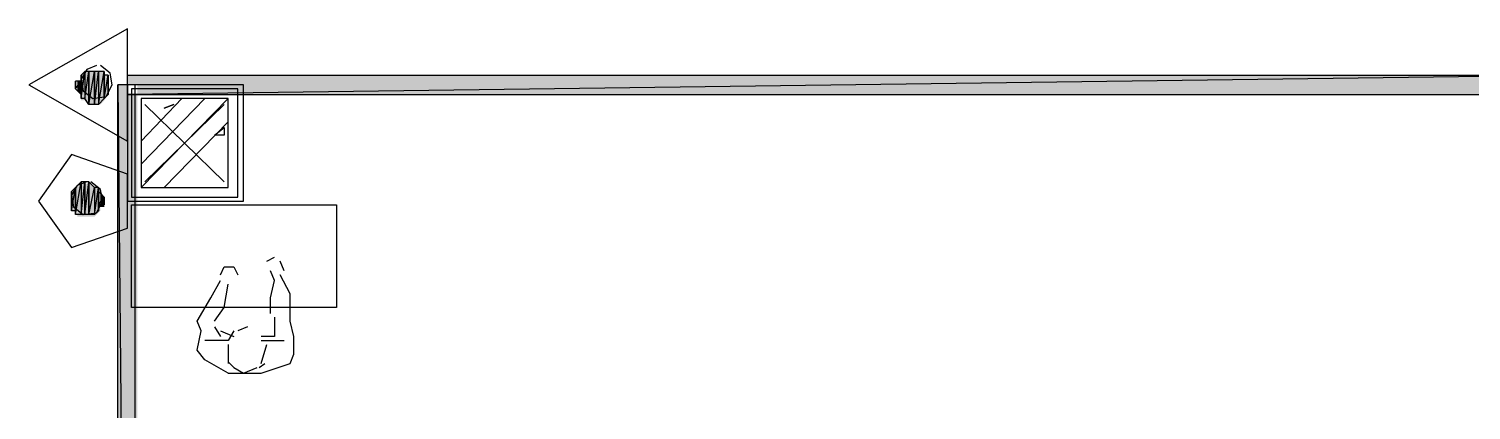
# Model space of a CAD drawing. Header units: millimetres. Extents: x 5 to 415, y 48 to 251.
# Drawn here: x 353.43 to 366.58, y 131.62 to 135.1 of the extents above; entities that cross this region are included whole.
import ezdxf

# ---------------------------------------------------------------- set-up
doc = ezdxf.new("R2010")
doc.units = ezdxf.units.MM
doc.layers.add('H', color=7, linetype='Continuous')
doc.layers.add('P', color=7, linetype='Continuous')

msp = doc.modelspace()

# ---------------------------------------------------------------- hatches: boundary and pattern name
at = {"layer": 'H', "linetype": 'Continuous'}
for points in [[(353.907, 134.444), (353.907, 134.673), (353.942, 134.708), (353.942, 134.444), (353.907, 134.444)], [(353.942, 134.444), (353.942, 134.708), (353.995, 134.708), (353.995, 134.408), (353.942, 134.444)], [(353.995, 134.408), (353.995, 134.708), (354.03, 134.708), (354.03, 134.408), (353.995, 134.408)], [(354.03, 134.408), (354.03, 134.708), (354.083, 134.708), (354.083, 134.408), (354.03, 134.408)], [(354.083, 134.408), (354.083, 134.708), (354.118, 134.708), (354.118, 134.444), (354.083, 134.408)], [(354.118, 134.444), (354.118, 134.673), (354.154, 134.673), (354.154, 134.497), (354.118, 134.444)], [(354.242, 117.775), (354.242, 134.585), (354.33, 134.585), (354.33, 134.497), (354.418, 134.497), (354.418, 134.497), (354.418, 117.934), (367.489, 117.934), (367.489, 134.497), (354.418, 134.497), (354.418, 134.497), (354.418, 134.585), (354.33, 134.585), (354.33, 134.673), (367.63, 134.673), (367.63, 117.775), (354.242, 117.775)], [(353.871, 134.532), (353.871, 134.62), (353.907, 134.62), (353.907, 134.497), (353.871, 134.532)], [(353.818, 133.438), (353.818, 133.615), (353.871, 133.65), (353.871, 133.438), (353.818, 133.438)], [(353.871, 133.385), (353.871, 133.65), (353.907, 133.685), (353.907, 133.385), (353.871, 133.385)], [(353.907, 133.385), (353.907, 133.685), (353.942, 133.685), (353.942, 133.385), (353.907, 133.385)], [(353.942, 133.385), (353.942, 133.685), (353.995, 133.685), (353.995, 133.385), (353.942, 133.385)], [(353.995, 133.385), (353.995, 133.685), (354.03, 133.65), (354.03, 133.385), (353.995, 133.385)], [(354.03, 133.385), (354.03, 133.65), (354.083, 133.65), (354.083, 133.438), (354.03, 133.385)], [(354.083, 133.473), (354.083, 133.615), (354.118, 133.562), (354.118, 133.473), (354.083, 133.473)]]:
    msp.add_hatch(color=256, dxfattribs=at).paths.add_polyline_path(points)

# ---------------------------------------------------------------- linework, layer by layer
at = {"layer": 'P'}
for points in [[(354.33, 135.096), (353.43, 134.585)], [(354.33, 134.073), (354.33, 135.096)], [(353.96, 134.726), (353.907, 134.638)], [(353.907, 134.461), (353.942, 134.708)], [(353.942, 134.708), (353.907, 134.673)], [(353.907, 134.461), (353.942, 134.708)], [(353.907, 134.673), (353.907, 134.497)], [(353.907, 134.497), (353.907, 134.673)], [(353.907, 134.673), (353.907, 134.497)], [(353.907, 134.62), (353.907, 134.673)], [(353.907, 134.673), (353.907, 134.497)], [(353.907, 134.497), (353.907, 134.673)], [(353.907, 134.673), (353.907, 134.673)], [(353.907, 134.497), (353.907, 134.673)], [(353.907, 134.673), (353.907, 134.461)], [(353.907, 134.673), (353.907, 134.461)], [(353.942, 134.708), (353.942, 134.461)], [(353.942, 134.708), (353.942, 134.461)], [(353.942, 134.461), (353.977, 134.708)], [(353.977, 134.708), (353.942, 134.708)], [(353.942, 134.461), (353.977, 134.708)], [(354.048, 134.761), (353.96, 134.726)], [(353.977, 134.708), (353.977, 134.408)], [(353.977, 134.708), (353.977, 134.408)], [(353.977, 134.408), (353.977, 134.708)], [(353.977, 134.708), (353.977, 134.708)], [(353.977, 134.408), (353.977, 134.708)], [(353.977, 134.708), (353.977, 134.708)], [(353.977, 134.708), (353.977, 134.408)], [(353.977, 134.708), (353.977, 134.408)], [(353.977, 134.408), (354.03, 134.708)], [(354.03, 134.708), (353.977, 134.708)], [(353.977, 134.408), (354.03, 134.708)], [(354.03, 134.708), (354.03, 134.408)], [(354.03, 134.708), (354.03, 134.408)], [(354.03, 134.408), (354.03, 134.708)], [(354.03, 134.708), (354.03, 134.708)], [(354.03, 134.408), (354.03, 134.708)], [(354.03, 134.708), (354.03, 134.708)], [(354.03, 134.708), (354.03, 134.408)], [(354.03, 134.708), (354.03, 134.408)], [(354.03, 134.408), (354.065, 134.708)], [(354.065, 134.708), (354.03, 134.708)], [(354.03, 134.408), (354.065, 134.708)], [(354.065, 134.708), (354.065, 134.408)], [(354.065, 134.708), (354.065, 134.408)], [(354.065, 134.408), (354.118, 134.708)], [(354.118, 134.708), (354.065, 134.708)], [(354.065, 134.408), (354.118, 134.708)], [(354.171, 134.691), (354.083, 134.761)], [(354.118, 134.708), (354.118, 134.461)], [(354.118, 134.461), (354.118, 134.708)], [(354.118, 134.708), (354.118, 134.673)], [(354.118, 134.673), (354.118, 134.461)], [(354.118, 134.461), (354.118, 134.673)], [(354.118, 134.673), (354.118, 134.461)], [(354.118, 134.673), (354.118, 134.461)], [(354.118, 134.461), (354.154, 134.673)], [(354.154, 134.673), (354.118, 134.673)], [(354.118, 134.461), (354.154, 134.673)], [(354.154, 134.673), (354.154, 134.497)], [(354.154, 134.497), (354.154, 134.673)], [(354.154, 134.673), (354.154, 134.62)], [(354.189, 134.585), (354.171, 134.691)], [(367.612, 134.673), (354.33, 134.497)], [(367.612, 134.673), (354.33, 134.497)], [(354.33, 134.497), (354.33, 134.673)], [(354.33, 134.673), (367.612, 134.673)], [(353.43, 134.585), (354.33, 134.073)], [(353.854, 134.62), (353.854, 134.549)], [(353.854, 134.549), (353.854, 134.62)], [(353.854, 134.62), (353.854, 134.549)], [(353.854, 134.585), (353.854, 134.62)], [(353.854, 134.62), (353.854, 134.549)], [(353.854, 134.549), (353.907, 134.62)], [(353.907, 134.62), (353.854, 134.62)], [(353.854, 134.549), (353.907, 134.62)], [(353.854, 134.549), (353.854, 134.585)], [(353.907, 134.497), (353.854, 134.549)], [(353.907, 134.638), (353.924, 134.532)], [(353.907, 134.62), (353.907, 134.497)], [(353.907, 134.497), (353.907, 134.62)], [(354.136, 134.479), (354.189, 134.585)], [(354.154, 134.62), (354.154, 134.497)], [(354.154, 134.497), (354.154, 134.62)], [(354.154, 134.62), (354.154, 134.497)], [(354.154, 134.62), (354.154, 134.497)], [(354.154, 134.497), (354.154, 134.62)], [(354.154, 134.62), (354.154, 134.62)], [(354.154, 134.497), (354.154, 134.62)], [(354.154, 134.62), (354.154, 134.549)], [(354.154, 134.585), (354.154, 134.62)], [(354.154, 134.62), (354.154, 134.585)], [(354.154, 134.585), (354.154, 134.549)], [(354.154, 134.549), (354.154, 134.585)], [(354.154, 134.549), (354.154, 134.497)], [(354.401, 134.585), (354.242, 134.585)], [(354.242, 134.585), (354.401, 117.951)], [(354.242, 134.585), (354.401, 117.951)], [(354.242, 117.775), (354.242, 134.585)], [(354.33, 134.585), (354.33, 133.526)], [(355.388, 134.585), (354.33, 134.585)], [(354.365, 134.549), (354.365, 133.562)], [(355.335, 134.549), (354.365, 134.549)], [(354.401, 117.951), (354.401, 134.585)], [(355.335, 133.562), (355.335, 134.549)], [(355.388, 133.526), (355.388, 134.585)], [(353.907, 134.461), (353.907, 134.497)], [(353.942, 134.461), (353.907, 134.461)], [(353.924, 134.532), (354.013, 134.461)], [(353.977, 134.408), (353.942, 134.461)], [(354.013, 134.461), (354.136, 134.479)], [(354.118, 134.461), (354.065, 134.408)], [(354.154, 134.497), (354.118, 134.461)], [(354.33, 134.497), (367.489, 134.497)], [(354.453, 134.073), (354.824, 134.461)], [(354.453, 133.862), (355.036, 134.461)], [(354.453, 133.65), (355.247, 134.461)], [(355.247, 134.461), (354.453, 134.461)], [(354.453, 134.461), (354.453, 133.65)], [(355.247, 133.65), (355.247, 134.461)], [(354.03, 134.408), (353.977, 134.408)], [(354.065, 134.408), (354.03, 134.408)], [(355.212, 133.703), (354.489, 134.408)], [(354.489, 133.703), (355.212, 134.408)], [(354.753, 134.408), (354.665, 134.373)], [(354.665, 134.373), (354.753, 134.408)], [(354.665, 133.65), (355.247, 134.25)], [(355.124, 134.126), (355.212, 134.197)], [(355.212, 134.197), (355.212, 134.126)], [(355.212, 134.126), (355.124, 134.126)], [(353.818, 133.95), (353.519, 133.526)], [(354.33, 133.773), (353.818, 133.95)], [(354.33, 133.279), (354.33, 133.773)], [(353.871, 133.668), (353.818, 133.579)], [(353.818, 133.438), (353.854, 133.65)], [(353.854, 133.65), (353.818, 133.615)], [(353.818, 133.438), (353.854, 133.65)], [(353.854, 133.403), (353.907, 133.703)], [(353.907, 133.703), (353.854, 133.65)], [(353.854, 133.403), (353.907, 133.703)], [(353.854, 133.65), (353.854, 133.438)], [(353.854, 133.65), (353.854, 133.438)], [(353.854, 133.403), (353.854, 133.65)], [(353.854, 133.438), (353.854, 133.65)], [(353.854, 133.65), (353.854, 133.65)], [(353.854, 133.65), (353.854, 133.438)], [(353.854, 133.65), (353.854, 133.403)], [(353.96, 133.703), (353.871, 133.668)], [(353.907, 133.703), (353.907, 133.403)], [(353.907, 133.703), (353.907, 133.403)], [(353.907, 133.403), (353.942, 133.703)], [(353.942, 133.703), (353.907, 133.703)], [(353.907, 133.403), (353.942, 133.703)], [(353.942, 133.703), (353.942, 133.403)], [(353.942, 133.703), (353.942, 133.403)], [(353.942, 133.403), (353.942, 133.703)], [(353.942, 133.703), (353.942, 133.703)], [(353.942, 133.403), (353.942, 133.703)], [(353.942, 133.703), (353.942, 133.703)], [(353.942, 133.703), (353.942, 133.403)], [(353.942, 133.703), (353.942, 133.403)], [(353.942, 133.403), (353.977, 133.703)], [(353.977, 133.703), (353.942, 133.703)], [(353.942, 133.403), (353.977, 133.703)], [(353.977, 133.703), (353.977, 133.403)], [(353.977, 133.703), (353.977, 133.403)], [(353.977, 133.403), (353.977, 133.703)], [(353.977, 133.703), (353.977, 133.703)], [(353.977, 133.403), (353.977, 133.703)], [(353.977, 133.703), (353.977, 133.703)], [(353.977, 133.703), (353.977, 133.403)], [(353.977, 133.703), (353.977, 133.403)], [(354.03, 133.65), (353.977, 133.703)], [(353.977, 133.403), (354.03, 133.65)], [(353.977, 133.403), (354.03, 133.65)], [(354.083, 133.632), (353.995, 133.703)], [(354.03, 133.65), (354.03, 133.403)], [(354.03, 133.65), (354.03, 133.403)], [(354.03, 133.403), (354.065, 133.65)], [(354.065, 133.65), (354.03, 133.65)], [(354.03, 133.403), (354.065, 133.65)], [(354.065, 133.65), (354.065, 133.438)], [(354.065, 133.438), (354.065, 133.65)], [(354.065, 133.65), (354.065, 133.615)], [(354.101, 133.526), (354.083, 133.632)], [(354.453, 133.65), (355.247, 133.65)], [(353.519, 133.526), (353.818, 133.103)], [(353.818, 133.615), (353.818, 133.491)], [(353.818, 133.491), (353.818, 133.615)], [(353.818, 133.615), (353.818, 133.491)], [(353.818, 133.562), (353.818, 133.615)], [(353.818, 133.615), (353.818, 133.491)], [(353.818, 133.491), (353.818, 133.615)], [(353.818, 133.615), (353.818, 133.615)], [(353.818, 133.491), (353.818, 133.615)], [(353.818, 133.615), (353.818, 133.438)], [(353.818, 133.615), (353.818, 133.438)], [(353.818, 133.579), (353.836, 133.473)], [(353.818, 133.562), (353.818, 133.562)], [(353.818, 133.562), (353.818, 133.562)], [(353.818, 133.491), (353.818, 133.562)], [(353.818, 133.526), (353.818, 133.491)], [(353.818, 133.491), (353.818, 133.526)], [(353.818, 133.438), (353.818, 133.491)], [(354.048, 133.421), (354.101, 133.526)], [(354.065, 133.615), (354.065, 133.438)], [(354.065, 133.438), (354.065, 133.615)], [(354.065, 133.615), (354.065, 133.438)], [(354.065, 133.615), (354.065, 133.438)], [(354.065, 133.438), (354.065, 133.615)], [(354.065, 133.615), (354.065, 133.615)], [(354.065, 133.438), (354.065, 133.615)], [(354.065, 133.615), (354.065, 133.491)], [(354.065, 133.615), (354.065, 133.491)], [(354.118, 133.562), (354.065, 133.615)], [(354.065, 133.491), (354.118, 133.562)], [(354.065, 133.491), (354.118, 133.562)], [(354.065, 133.491), (354.065, 133.438)], [(354.118, 133.491), (354.065, 133.491)], [(354.118, 133.562), (354.118, 133.491)], [(354.118, 133.562), (354.118, 133.491)], [(354.118, 133.526), (354.118, 133.562)], [(354.118, 133.491), (354.118, 133.562)], [(354.118, 133.562), (354.118, 133.562)], [(354.118, 133.562), (354.118, 133.491)], [(354.118, 133.491), (354.118, 133.526)], [(354.33, 133.526), (355.388, 133.526)], [(354.365, 133.562), (355.335, 133.562)], [(354.365, 132.556), (354.365, 133.491)], [(354.365, 133.491), (356.235, 133.491)], [(356.235, 133.491), (356.235, 132.556)], [(353.854, 133.438), (353.818, 133.438)], [(353.836, 133.473), (353.924, 133.403)], [(353.854, 133.438), (353.854, 133.403)], [(353.907, 133.403), (353.854, 133.403)], [(353.942, 133.403), (353.907, 133.403)], [(353.924, 133.403), (354.048, 133.421)], [(353.977, 133.403), (353.942, 133.403)], [(354.03, 133.403), (353.977, 133.403)], [(354.065, 133.438), (354.03, 133.403)], [(353.818, 133.103), (354.33, 133.279)], [(355.6, 132.98), (355.671, 133.015)], [(355.759, 132.891), (355.723, 132.98)], [(355.177, 132.856), (355.212, 132.927)], [(355.212, 132.927), (355.3, 132.927)], [(355.3, 132.927), (355.335, 132.856)], [(355.671, 132.803), (355.635, 132.891)], [(355.812, 132.68), (355.723, 132.856)], [(355.088, 132.644), (355.177, 132.803)], [(355.212, 132.556), (355.247, 132.768)], [(355.635, 132.644), (355.671, 132.803)], [(354.965, 132.433), (355.088, 132.644)], [(355.635, 132.503), (355.635, 132.644)], [(355.812, 132.433), (355.812, 132.68)], [(356.235, 132.556), (354.365, 132.556)], [(355.124, 132.433), (355.212, 132.556)], [(355.671, 132.468), (355.671, 132.292)], [(355, 132.345), (354.965, 132.433)], [(354.965, 132.168), (355, 132.345)], [(355.124, 132.38), (355.177, 132.292)], [(355.177, 132.345), (355.3, 132.292)], [(355.3, 132.345), (355.247, 132.256)], [(355.424, 132.38), (355.335, 132.345)], [(355.847, 132.292), (355.812, 132.433)], [(355.247, 132.256), (355.036, 132.256)], [(355.247, 132.221), (355.247, 132.045)], [(355.671, 132.292), (355.547, 132.292)], [(355.547, 132.256), (355.759, 132.256)], [(355.547, 132.045), (355.6, 132.221)], [(355.847, 132.133), (355.847, 132.292)], [(355.036, 132.08), (354.965, 132.168)], [(355.247, 131.957), (355.036, 132.08)], [(355.247, 132.062), (355.3, 132.009)], [(355.529, 132.009), (355.582, 132.045)], [(355.547, 131.957), (355.812, 132.045)], [(355.812, 132.045), (355.847, 132.133)], [(355.247, 131.957), (355.547, 131.957)], [(355.3, 132.009), (355.388, 131.957)], [(355.388, 131.957), (355.512, 132.009)]]:
    msp.add_lwpolyline(points, dxfattribs=at)

doc.saveas('drawing.dxf')
